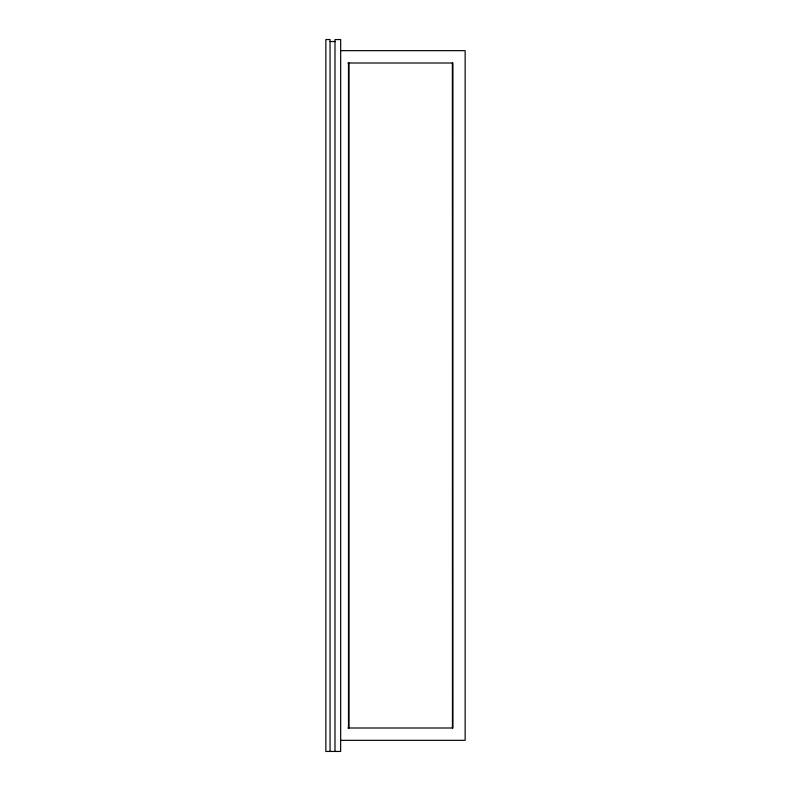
<?xml version="1.0" encoding="UTF-8"?>
<svg xmlns="http://www.w3.org/2000/svg" width="791" height="791" viewBox="0 0 791 791"><rect width="100%" height="100%" fill="white"/><g stroke="black" fill="none" stroke-linecap="round" stroke-linejoin="round"><path stroke-width="1.19" d="M330.045 41.528L334.989 41.528M340.456 50.664L465.148 50.664L465.148 740.336L340.456 740.336M347.951 63.003L452.927 63.003L452.927 727.997L347.951 727.997M452.373 63.003L452.442 727.997M348.979 63.003L348.979 727.997M348.495 63.003L348.495 727.997M334.989 751.45L334.989 39.55L340.664 39.55L340.664 751.45L325.852 751.45L325.852 39.55L330.045 39.55L330.045 751.45"/></g></svg>
